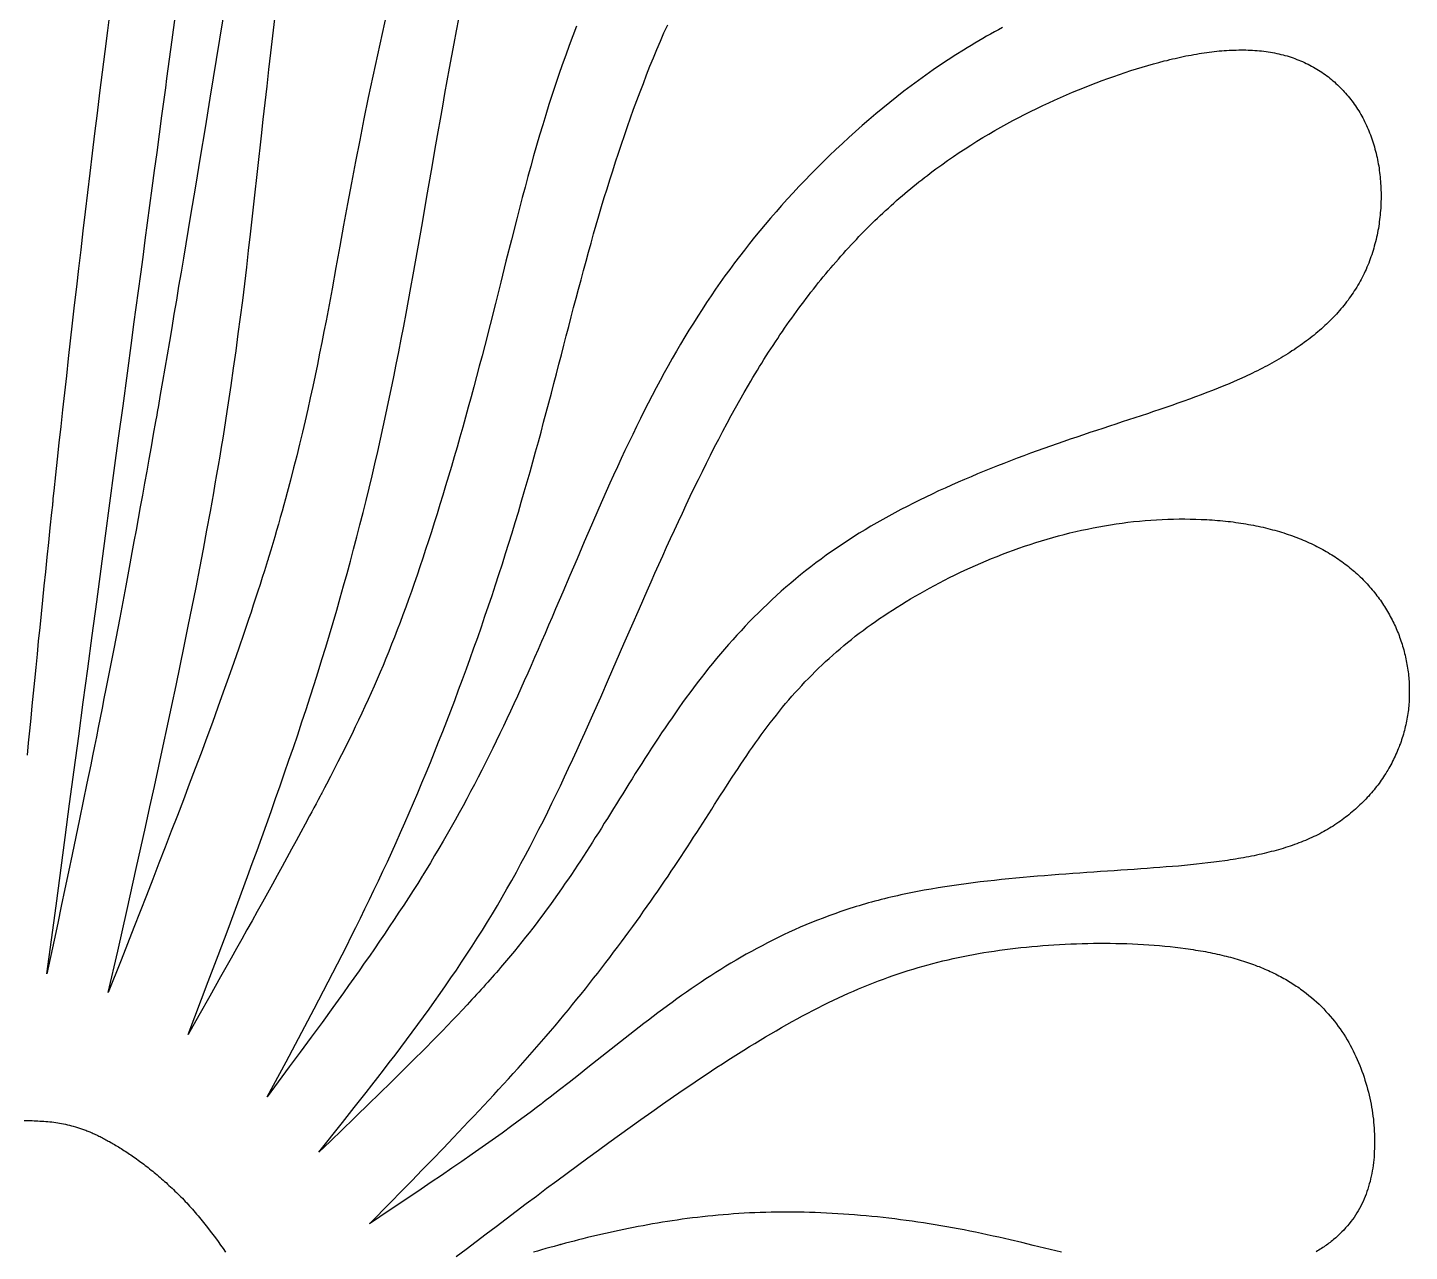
# Model space of a CAD drawing. Extents: x 0 to 279, y 0 to 212.
# Drawn here: x 47.06 to 59.78, y 118.59 to 129.85 of the extents above; entities that cross this region are included whole.
import ezdxf

# ---------------------------------------------------------------- set-up
doc = ezdxf.new("R2010")
doc.units = 0
doc.layers.add('LAYER_1', color=18, linetype='CONTINUOUS')

msp = doc.modelspace()

# ---------------------------------------------------------------- linework, layer by layer
at = {"layer": 'LAYER_1'}
for points in [[(48.918, 130.288), (48.829, 129.745), (48.74, 129.201), (48.696, 128.929), (48.651, 128.659), (48.607, 128.391), (48.563, 128.125), (48.541, 127.993), (48.519, 127.861), (48.497, 127.73), (48.475, 127.6), (48.453, 127.471), (48.432, 127.343), (48.41, 127.216), (48.389, 127.09), (48.368, 126.964), (48.347, 126.84), (48.325, 126.717), (48.305, 126.596), (48.284, 126.476), (48.263, 126.357), (48.261, 126.342), (48.259, 126.334), (48.259, 126.331), (48.258, 126.329), (48.256, 126.314), (48.251, 126.285), (48.24, 126.226), (48.22, 126.11), (48.2, 125.995), (48.18, 125.882), (48.16, 125.77), (48.14, 125.659), (48.12, 125.55), (48.1, 125.442), (48.081, 125.335), (48.062, 125.229), (48.042, 125.124), (48.023, 125.021), (48.004, 124.918), (47.985, 124.817), (47.966, 124.717), (47.948, 124.618), (47.929, 124.52), (47.911, 124.422), (47.892, 124.326), (47.874, 124.231), (47.856, 124.137), (47.838, 124.043), (47.82, 123.951), (47.802, 123.859), (47.784, 123.768), (47.766, 123.678), (47.748, 123.589), (47.731, 123.5), (47.713, 123.413), (47.696, 123.325), (47.678, 123.239), (47.661, 123.153), (47.644, 123.068), (47.609, 122.899), (47.575, 122.733), (47.541, 122.568), (47.507, 122.406), (47.473, 122.245), (47.44, 122.085), (47.407, 121.927), (47.373, 121.769), (47.34, 121.613), (47.307, 121.457), (47.241, 121.145), (47.325, 121.773), (47.409, 122.399), (47.45, 122.711), (47.492, 123.023), (47.534, 123.334), (47.575, 123.644), (47.617, 123.953), (47.658, 124.26), (47.699, 124.567), (47.74, 124.871), (47.78, 125.175), (47.821, 125.476), (47.861, 125.776), (47.901, 126.074), (47.941, 126.373), (47.981, 126.672), (48.022, 126.973), (48.042, 127.124), (48.062, 127.276), (48.083, 127.429), (48.104, 127.584), (48.125, 127.739), (48.146, 127.896), (48.167, 128.054), (48.188, 128.213), (48.21, 128.375), (48.232, 128.538), (48.254, 128.703), (48.276, 128.87), (48.299, 129.039), (48.322, 129.21), (48.334, 129.297), (48.345, 129.384), (48.357, 129.472), (48.369, 129.56), (48.381, 129.649), (48.393, 129.739), (48.405, 129.83), (48.418, 129.921)], [(47.822, 130.021), (47.797, 129.826), (47.773, 129.632), (47.749, 129.441), (47.725, 129.251), (47.702, 129.064), (47.679, 128.878), (47.657, 128.695), (47.635, 128.513), (47.614, 128.333), (47.593, 128.155), (47.572, 127.98), (47.552, 127.806), (47.532, 127.634), (47.512, 127.465), (47.493, 127.297), (47.474, 127.131), (47.456, 126.968), (47.438, 126.806), (47.42, 126.647), (47.402, 126.49), (47.385, 126.335), (47.369, 126.182), (47.352, 126.031), (47.336, 125.882), (47.32, 125.736), (47.305, 125.591), (47.297, 125.52), (47.294, 125.485), (47.293, 125.476), (47.292, 125.471), (47.292, 125.469), (47.292, 125.468), (47.291, 125.459), (47.284, 125.389), (47.269, 125.25), (47.255, 125.113), (47.241, 124.978), (47.227, 124.845), (47.213, 124.714), (47.2, 124.585), (47.187, 124.458), (47.175, 124.332), (47.162, 124.208), (47.15, 124.086), (47.138, 123.965), (47.126, 123.846), (47.115, 123.728), (47.103, 123.612), (47.092, 123.497), (47.081, 123.383), (47.07, 123.27), (47.06, 123.159)], [(50.369, 129.993), (50.324, 129.796), (50.281, 129.6), (50.239, 129.403), (50.198, 129.207), (50.158, 129.011), (50.119, 128.815), (50.081, 128.619), (50.044, 128.424), (50.007, 128.229), (49.971, 128.034), (49.936, 127.839), (49.9, 127.645), (49.864, 127.449), (49.828, 127.253), (49.809, 127.154), (49.79, 127.055), (49.77, 126.955), (49.75, 126.855), (49.73, 126.753), (49.709, 126.651), (49.687, 126.549), (49.664, 126.445), (49.641, 126.34), (49.617, 126.235), (49.592, 126.128), (49.566, 126.02), (49.539, 125.911), (49.511, 125.8), (49.482, 125.688), (49.452, 125.575), (49.437, 125.517), (49.421, 125.46), (49.405, 125.402), (49.388, 125.343), (49.372, 125.284), (49.354, 125.225), (49.337, 125.165), (49.319, 125.105), (49.301, 125.045), (49.282, 124.984), (49.28, 124.976), (49.279, 124.972), (49.278, 124.97), (49.278, 124.969), (49.276, 124.962), (49.271, 124.946), (49.261, 124.915), (49.242, 124.853), (49.222, 124.791), (49.202, 124.728), (49.182, 124.665), (49.161, 124.601), (49.14, 124.537), (49.119, 124.472), (49.097, 124.407), (49.075, 124.342), (49.053, 124.276), (49.007, 124.143), (48.96, 124.009), (48.913, 123.873), (48.864, 123.737), (48.814, 123.599), (48.763, 123.459), (48.711, 123.319), (48.659, 123.177), (48.605, 123.035), (48.551, 122.892), (48.497, 122.748), (48.441, 122.603), (48.385, 122.457), (48.329, 122.311), (48.272, 122.164), (48.214, 122.016), (48.157, 121.868), (48.04, 121.571), (47.923, 121.273), (47.805, 120.975), (47.892, 121.356), (47.978, 121.737), (48.063, 122.116), (48.105, 122.306), (48.147, 122.494), (48.189, 122.683), (48.23, 122.87), (48.271, 123.057), (48.311, 123.244), (48.351, 123.429), (48.391, 123.614), (48.429, 123.798), (48.468, 123.98), (48.505, 124.162), (48.542, 124.343), (48.578, 124.522), (48.613, 124.7), (48.647, 124.877), (48.681, 125.053), (48.713, 125.227), (48.745, 125.399), (48.76, 125.485), (48.776, 125.57), (48.79, 125.655), (48.805, 125.74), (48.819, 125.824), (48.834, 125.907), (48.847, 125.99), (48.861, 126.073), (48.874, 126.155), (48.887, 126.237), (48.9, 126.318), (48.912, 126.399), (48.924, 126.48), (48.936, 126.56), (48.959, 126.719), (48.981, 126.876), (49.002, 127.033), (49.022, 127.188), (49.042, 127.342), (49.061, 127.495), (49.079, 127.648), (49.097, 127.8), (49.115, 127.951), (49.149, 128.253), (49.182, 128.554), (49.216, 128.856), (49.232, 129.007), (49.249, 129.159), (49.266, 129.312), (49.284, 129.465), (49.302, 129.62), (49.32, 129.775), (49.339, 129.932)], [(52.114, 129.864), (52.08, 129.776), (52.046, 129.688), (52.014, 129.599), (51.981, 129.51), (51.95, 129.419), (51.919, 129.328), (51.889, 129.236), (51.859, 129.143), (51.83, 129.05), (51.802, 128.956), (51.774, 128.862), (51.746, 128.767), (51.719, 128.672), (51.692, 128.576), (51.666, 128.48), (51.64, 128.384), (51.614, 128.287), (51.563, 128.093), (51.514, 127.898), (51.464, 127.703), (51.416, 127.509), (51.367, 127.314), (51.318, 127.12), (51.269, 126.928), (51.244, 126.832), (51.219, 126.736), (51.194, 126.641), (51.168, 126.547), (51.143, 126.453), (51.117, 126.359), (51.091, 126.267), (51.066, 126.174), (51.04, 126.083), (51.014, 125.992), (50.988, 125.902), (50.962, 125.812), (50.935, 125.724), (50.909, 125.636), (50.883, 125.549), (50.857, 125.463), (50.83, 125.378), (50.804, 125.294), (50.778, 125.211), (50.751, 125.13), (50.725, 125.049), (50.699, 124.969), (50.672, 124.891), (50.646, 124.814), (50.62, 124.738), (50.594, 124.664), (50.568, 124.591), (50.542, 124.519), (50.516, 124.448), (50.49, 124.379), (50.464, 124.311), (50.438, 124.244), (50.412, 124.178), (50.386, 124.112), (50.36, 124.048), (50.333, 123.984), (50.306, 123.92), (50.279, 123.857), (50.252, 123.794), (50.224, 123.731), (50.196, 123.669), (50.167, 123.606), (50.138, 123.544), (50.109, 123.481), (50.078, 123.418), (50.048, 123.354), (50.016, 123.291), (49.984, 123.226), (49.951, 123.161), (49.918, 123.095), (49.884, 123.028), (49.849, 122.96), (49.813, 122.891), (49.794, 122.856), (49.776, 122.821), (49.774, 122.816), (49.772, 122.814), (49.772, 122.813), (49.772, 122.813), (49.769, 122.808), (49.765, 122.799), (49.755, 122.782), (49.736, 122.746), (49.717, 122.709), (49.698, 122.673), (49.678, 122.636), (49.658, 122.599), (49.618, 122.524), (49.577, 122.448), (49.535, 122.37), (49.492, 122.292), (49.449, 122.213), (49.405, 122.133), (49.36, 122.052), (49.315, 121.97), (49.269, 121.887), (49.223, 121.804), (49.176, 121.72), (49.129, 121.635), (49.081, 121.55), (49.033, 121.464), (48.985, 121.378), (48.936, 121.291), (48.887, 121.204), (48.838, 121.117), (48.739, 120.941), (48.64, 120.764), (48.54, 120.588), (48.724, 121.074), (48.816, 121.316), (48.907, 121.558), (48.997, 121.8), (49.086, 122.041), (49.13, 122.161), (49.174, 122.281), (49.217, 122.401), (49.26, 122.52), (49.303, 122.639), (49.345, 122.758), (49.387, 122.876), (49.428, 122.994), (49.468, 123.112), (49.509, 123.229), (49.548, 123.346), (49.587, 123.463), (49.625, 123.579), (49.663, 123.694), (49.7, 123.809), (49.736, 123.924), (49.771, 124.038), (49.806, 124.152), (49.84, 124.266), (49.874, 124.379), (49.907, 124.492), (49.939, 124.604), (49.971, 124.717), (50.002, 124.829), (50.033, 124.941), (50.063, 125.053), (50.092, 125.165), (50.121, 125.277), (50.149, 125.389), (50.177, 125.501), (50.205, 125.614), (50.232, 125.726), (50.258, 125.839), (50.284, 125.952), (50.31, 126.065), (50.335, 126.179), (50.36, 126.292), (50.384, 126.407), (50.408, 126.522), (50.432, 126.637), (50.455, 126.753), (50.478, 126.869), (50.501, 126.986), (50.524, 127.103), (50.546, 127.222), (50.568, 127.34), (50.59, 127.459), (50.611, 127.578), (50.654, 127.817), (50.696, 128.056), (50.737, 128.296), (50.779, 128.535), (50.82, 128.773), (50.841, 128.891), (50.862, 129.01), (50.882, 129.127), (50.903, 129.244), (50.924, 129.361), (50.946, 129.477), (50.967, 129.592), (50.988, 129.706), (51.01, 129.82), (51.032, 129.932)], [(56.031, 129.851), (55.994, 129.832), (55.958, 129.812), (55.922, 129.792), (55.886, 129.772), (55.85, 129.751), (55.814, 129.73), (55.778, 129.709), (55.743, 129.688), (55.707, 129.666), (55.672, 129.645), (55.602, 129.6), (55.532, 129.555), (55.463, 129.509), (55.394, 129.462), (55.326, 129.414), (55.258, 129.365), (55.192, 129.315), (55.125, 129.265), (55.06, 129.214), (54.995, 129.163), (54.93, 129.11), (54.867, 129.058), (54.804, 129.004), (54.741, 128.95), (54.68, 128.896), (54.619, 128.841), (54.559, 128.785), (54.499, 128.73), (54.441, 128.673), (54.383, 128.617), (54.326, 128.56), (54.269, 128.503), (54.214, 128.446), (54.159, 128.388), (54.105, 128.331), (54.052, 128.273), (54, 128.215), (53.949, 128.157), (53.899, 128.099), (53.849, 128.041), (53.8, 127.982), (53.752, 127.923), (53.705, 127.865), (53.658, 127.805), (53.613, 127.746), (53.567, 127.686), (53.523, 127.626), (53.479, 127.566), (53.436, 127.505), (53.393, 127.444), (53.351, 127.383), (53.309, 127.321), (53.268, 127.259), (53.228, 127.196), (53.188, 127.133), (53.148, 127.069), (53.109, 127.005), (53.07, 126.94), (53.032, 126.874), (52.994, 126.808), (52.956, 126.741), (52.919, 126.674), (52.882, 126.606), (52.845, 126.537), (52.809, 126.468), (52.772, 126.397), (52.736, 126.326), (52.701, 126.255), (52.665, 126.182), (52.63, 126.109), (52.594, 126.035), (52.559, 125.961), (52.524, 125.886), (52.49, 125.811), (52.455, 125.735), (52.421, 125.659), (52.387, 125.583), (52.352, 125.506), (52.319, 125.429), (52.251, 125.274), (52.184, 125.119), (52.118, 124.965), (52.052, 124.81), (51.987, 124.656), (51.954, 124.58), (51.921, 124.504), (51.889, 124.428), (51.857, 124.353), (51.825, 124.278), (51.792, 124.204), (51.76, 124.13), (51.728, 124.057), (51.697, 123.984), (51.665, 123.912), (51.633, 123.841), (51.601, 123.77), (51.569, 123.7), (51.537, 123.63), (51.505, 123.561), (51.473, 123.492), (51.44, 123.424), (51.408, 123.356), (51.375, 123.288), (51.342, 123.221), (51.309, 123.154), (51.276, 123.087), (51.242, 123.021), (51.208, 122.955), (51.174, 122.889), (51.139, 122.823), (51.104, 122.757), (51.069, 122.692), (51.033, 122.626), (50.997, 122.561), (50.96, 122.495), (50.923, 122.43), (50.885, 122.365), (50.847, 122.299), (50.808, 122.234), (50.769, 122.168), (50.729, 122.103), (50.708, 122.07), (50.698, 122.053), (50.698, 122.052), (50.697, 122.052), (50.697, 122.051), (50.695, 122.049), (50.693, 122.044), (50.652, 121.978), (50.61, 121.912), (50.567, 121.846), (50.524, 121.779), (50.48, 121.713), (50.436, 121.646), (50.391, 121.579), (50.346, 121.512), (50.3, 121.445), (50.254, 121.377), (50.208, 121.31), (50.161, 121.243), (50.113, 121.175), (50.065, 121.107), (50.017, 121.039), (49.969, 120.971), (49.92, 120.903), (49.871, 120.835), (49.772, 120.699), (49.672, 120.562), (49.572, 120.426), (49.471, 120.289), (49.268, 120.015), (49.441, 120.337), (49.528, 120.499), (49.614, 120.662), (49.7, 120.825), (49.786, 120.989), (49.829, 121.071), (49.871, 121.154), (49.914, 121.237), (49.956, 121.32), (49.999, 121.404), (50.041, 121.488), (50.083, 121.573), (50.125, 121.657), (50.167, 121.743), (50.208, 121.829), (50.25, 121.915), (50.291, 122.002), (50.332, 122.089), (50.373, 122.177), (50.413, 122.266), (50.454, 122.355), (50.494, 122.445), (50.534, 122.535), (50.574, 122.626), (50.613, 122.718), (50.652, 122.81), (50.691, 122.903), (50.73, 122.996), (50.769, 123.09), (50.807, 123.185), (50.845, 123.279), (50.882, 123.374), (50.919, 123.47), (50.956, 123.566), (50.993, 123.662), (51.029, 123.758), (51.065, 123.854), (51.1, 123.951), (51.135, 124.048), (51.17, 124.144), (51.204, 124.241), (51.238, 124.338), (51.271, 124.435), (51.304, 124.532), (51.336, 124.628), (51.368, 124.724), (51.4, 124.821), (51.431, 124.917), (51.461, 125.012), (51.491, 125.108), (51.52, 125.203), (51.549, 125.297), (51.578, 125.392), (51.605, 125.485), (51.633, 125.579), (51.659, 125.672), (51.686, 125.764), (51.712, 125.856), (51.737, 125.948), (51.762, 126.039), (51.787, 126.13), (51.811, 126.22), (51.835, 126.31), (51.859, 126.399), (51.882, 126.488), (51.905, 126.577), (51.928, 126.666), (51.951, 126.754), (51.974, 126.841), (51.997, 126.929), (52.019, 127.016), (52.042, 127.102), (52.064, 127.189), (52.087, 127.275), (52.11, 127.361), (52.132, 127.446), (52.155, 127.531), (52.178, 127.616), (52.201, 127.701), (52.224, 127.785), (52.248, 127.869), (52.271, 127.953), (52.295, 128.037), (52.32, 128.12), (52.344, 128.204), (52.369, 128.287), (52.395, 128.369), (52.42, 128.452), (52.446, 128.534), (52.472, 128.616), (52.499, 128.697), (52.526, 128.779), (52.554, 128.86), (52.582, 128.94), (52.61, 129.021), (52.639, 129.101), (52.668, 129.18), (52.698, 129.259), (52.728, 129.338), (52.758, 129.417), (52.789, 129.495), (52.821, 129.572), (52.853, 129.649), (52.885, 129.726), (52.918, 129.802), (52.952, 129.878)], [(51.007, 118.545), (51.098, 118.614), (51.19, 118.684), (51.281, 118.754), (51.373, 118.823), (51.465, 118.893), (51.558, 118.963), (51.651, 119.033), (51.744, 119.102), (51.838, 119.173), (51.932, 119.243), (52.027, 119.313), (52.122, 119.383), (52.218, 119.454), (52.314, 119.524), (52.411, 119.595), (52.509, 119.666), (52.608, 119.736), (52.706, 119.807), (52.806, 119.877), (52.905, 119.947), (53.005, 120.017), (53.055, 120.051), (53.105, 120.085), (53.155, 120.119), (53.205, 120.153), (53.255, 120.187), (53.305, 120.22), (53.355, 120.253), (53.405, 120.286), (53.455, 120.318), (53.505, 120.351), (53.555, 120.382), (53.605, 120.414), (53.654, 120.445), (53.704, 120.476), (53.754, 120.506), (53.803, 120.536), (53.852, 120.566), (53.901, 120.595), (53.95, 120.623), (53.999, 120.651), (54.048, 120.679), (54.096, 120.706), (54.144, 120.733), (54.192, 120.759), (54.24, 120.784), (54.288, 120.809), (54.335, 120.834), (54.383, 120.857), (54.43, 120.881), (54.476, 120.903), (54.523, 120.925), (54.569, 120.947), (54.616, 120.967), (54.662, 120.988), (54.708, 121.007), (54.754, 121.027), (54.799, 121.045), (54.845, 121.063), (54.891, 121.081), (54.936, 121.098), (54.982, 121.115), (55.027, 121.131), (55.073, 121.146), (55.118, 121.161), (55.164, 121.176), (55.209, 121.19), (55.255, 121.204), (55.301, 121.217), (55.347, 121.23), (55.392, 121.242), (55.438, 121.254), (55.484, 121.265), (55.531, 121.276), (55.577, 121.286), (55.624, 121.296), (55.67, 121.306), (55.717, 121.315), (55.765, 121.324), (55.812, 121.333), (55.86, 121.341), (55.908, 121.348), (55.956, 121.356), (56.004, 121.363), (56.053, 121.369), (56.102, 121.376), (56.152, 121.381), (56.201, 121.387), (56.252, 121.392), (56.302, 121.397), (56.353, 121.402), (56.404, 121.406), (56.455, 121.41), (56.506, 121.413), (56.558, 121.416), (56.609, 121.419), (56.661, 121.421), (56.713, 121.423), (56.764, 121.425), (56.816, 121.426), (56.868, 121.427), (56.92, 121.427), (56.971, 121.427), (57.023, 121.427), (57.074, 121.426), (57.126, 121.425), (57.177, 121.424), (57.227, 121.422), (57.278, 121.419), (57.328, 121.416), (57.378, 121.413), (57.428, 121.41), (57.477, 121.406), (57.526, 121.401), (57.574, 121.396), (57.622, 121.391), (57.67, 121.385), (57.717, 121.379), (57.74, 121.376), (57.763, 121.373), (57.786, 121.369), (57.809, 121.365), (57.832, 121.362), (57.854, 121.358), (57.877, 121.354), (57.899, 121.35), (57.921, 121.346), (57.943, 121.342), (57.964, 121.337), (57.986, 121.333), (58.007, 121.328), (58.028, 121.323), (58.049, 121.318), (58.07, 121.313), (58.091, 121.308), (58.111, 121.303), (58.131, 121.298), (58.151, 121.292), (58.171, 121.287), (58.191, 121.281), (58.21, 121.275), (58.229, 121.27), (58.248, 121.264), (58.267, 121.257), (58.286, 121.251), (58.304, 121.245), (58.322, 121.238), (58.34, 121.232), (58.358, 121.225), (58.376, 121.218), (58.394, 121.212), (58.411, 121.205), (58.428, 121.197), (58.445, 121.19), (58.462, 121.183), (58.478, 121.176), (58.495, 121.168), (58.511, 121.16), (58.527, 121.153), (58.543, 121.145), (58.559, 121.137), (58.574, 121.129), (58.59, 121.121), (58.605, 121.113), (58.62, 121.104), (58.635, 121.096), (58.65, 121.087), (58.664, 121.079), (58.678, 121.07), (58.693, 121.061), (58.707, 121.052), (58.721, 121.043), (58.734, 121.034), (58.748, 121.025), (58.761, 121.016), (58.775, 121.006), (58.788, 120.997), (58.801, 120.987), (58.826, 120.968), (58.851, 120.948), (58.875, 120.928), (58.899, 120.908), (58.922, 120.887), (58.944, 120.866), (58.966, 120.845), (58.987, 120.823), (59.008, 120.801), (59.028, 120.779), (59.048, 120.756), (59.067, 120.733), (59.086, 120.71), (59.104, 120.686), (59.121, 120.663), (59.139, 120.639), (59.155, 120.614), (59.171, 120.59), (59.187, 120.565), (59.202, 120.54), (59.217, 120.514), (59.231, 120.489), (59.245, 120.463), (59.259, 120.437), (59.271, 120.411), (59.284, 120.384), (59.296, 120.358), (59.307, 120.331), (59.319, 120.304), (59.329, 120.277), (59.339, 120.25), (59.349, 120.223), (59.358, 120.196), (59.367, 120.168), (59.376, 120.141), (59.384, 120.113), (59.391, 120.086), (59.398, 120.058), (59.405, 120.03), (59.411, 120.003), (59.417, 119.975), (59.423, 119.947), (59.428, 119.919), (59.432, 119.892), (59.437, 119.864), (59.44, 119.836), (59.444, 119.809), (59.446, 119.781), (59.449, 119.754), (59.451, 119.727), (59.453, 119.699), (59.454, 119.672), (59.455, 119.645), (59.455, 119.618), (59.456, 119.592), (59.455, 119.565), (59.454, 119.539), (59.453, 119.512), (59.452, 119.486), (59.45, 119.46), (59.448, 119.435), (59.445, 119.409), (59.442, 119.384), (59.438, 119.359), (59.434, 119.334), (59.43, 119.31), (59.425, 119.285), (59.419, 119.261), (59.414, 119.237), (59.407, 119.213), (59.4, 119.19), (59.393, 119.166), (59.385, 119.143), (59.377, 119.12), (59.368, 119.098), (59.359, 119.075), (59.349, 119.053), (59.339, 119.031), (59.328, 119.01), (59.317, 118.988), (59.305, 118.967), (59.293, 118.946), (59.279, 118.926), (59.266, 118.905), (59.252, 118.885), (59.237, 118.866), (59.222, 118.846), (59.206, 118.827), (59.189, 118.808), (59.172, 118.789), (59.155, 118.771), (59.136, 118.753), (59.117, 118.735), (59.098, 118.718), (59.078, 118.701), (59.067, 118.692), (59.057, 118.684), (59.046, 118.675), (59.035, 118.667), (59.024, 118.659), (59.013, 118.651), (59.002, 118.643), (58.99, 118.635), (58.979, 118.627), (58.967, 118.619), (58.955, 118.612), (58.943, 118.604), (58.93, 118.597), (58.918, 118.589)], [(47.032, 119.798), (47.068, 119.797), (47.105, 119.796), (47.123, 119.795), (47.141, 119.794), (47.159, 119.793), (47.177, 119.792), (47.195, 119.791), (47.213, 119.79), (47.231, 119.788), (47.249, 119.786), (47.267, 119.785), (47.286, 119.783), (47.304, 119.78), (47.322, 119.778), (47.34, 119.775), (47.358, 119.772), (47.376, 119.769), (47.394, 119.765), (47.412, 119.762), (47.43, 119.758), (47.448, 119.753), (47.466, 119.749), (47.484, 119.744), (47.503, 119.739), (47.521, 119.733), (47.531, 119.73), (47.54, 119.727), (47.55, 119.724), (47.559, 119.721), (47.569, 119.717), (47.578, 119.714), (47.588, 119.71), (47.598, 119.707), (47.607, 119.703), (47.617, 119.699), (47.627, 119.695), (47.637, 119.691), (47.647, 119.687), (47.657, 119.682), (47.667, 119.678), (47.677, 119.673), (47.688, 119.668), (47.698, 119.664), (47.708, 119.659), (47.719, 119.654), (47.73, 119.648), (47.74, 119.643), (47.751, 119.638), (47.762, 119.632), (47.773, 119.626), (47.784, 119.62), (47.795, 119.614), (47.806, 119.608), (47.818, 119.602), (47.829, 119.595), (47.841, 119.589), (47.852, 119.582), (47.864, 119.575), (47.876, 119.568), (47.888, 119.56), (47.9, 119.553), (47.912, 119.545), (47.925, 119.538), (47.937, 119.53), (47.95, 119.522), (47.962, 119.514), (47.975, 119.505), (47.988, 119.497), (48, 119.488), (48.013, 119.48), (48.026, 119.471), (48.039, 119.462), (48.052, 119.452), (48.066, 119.443), (48.079, 119.433), (48.092, 119.424), (48.105, 119.414), (48.119, 119.404), (48.132, 119.394), (48.146, 119.384), (48.159, 119.373), (48.173, 119.363), (48.186, 119.352), (48.2, 119.341), (48.214, 119.33), (48.227, 119.319), (48.241, 119.308), (48.255, 119.296), (48.268, 119.285), (48.282, 119.273), (48.296, 119.261), (48.31, 119.249), (48.323, 119.237), (48.337, 119.225), (48.351, 119.212), (48.364, 119.2), (48.378, 119.187), (48.392, 119.174), (48.405, 119.161), (48.419, 119.148), (48.433, 119.135), (48.446, 119.122), (48.46, 119.108), (48.473, 119.094), (48.487, 119.081), (48.5, 119.067), (48.513, 119.053), (48.527, 119.038), (48.54, 119.024), (48.553, 119.01), (48.566, 118.995), (48.579, 118.98), (48.592, 118.965), (48.605, 118.95), (48.618, 118.935), (48.631, 118.92), (48.644, 118.905), (48.657, 118.89), (48.669, 118.874), (48.682, 118.859), (48.694, 118.843), (48.719, 118.811), (48.744, 118.78), (48.768, 118.748), (48.792, 118.716), (48.815, 118.683), (48.838, 118.651), (48.861, 118.619), (48.883, 118.586)], [(56.576, 118.585), (56.524, 118.597), (56.42, 118.623), (56.315, 118.648), (56.21, 118.673), (56.104, 118.698), (56.051, 118.711), (55.998, 118.723), (55.945, 118.734), (55.892, 118.746), (55.839, 118.757), (55.785, 118.768), (55.732, 118.779), (55.679, 118.79), (55.625, 118.8), (55.572, 118.81), (55.519, 118.819), (55.466, 118.829), (55.412, 118.837), (55.359, 118.846), (55.306, 118.854), (55.253, 118.862), (55.2, 118.87), (55.147, 118.877), (55.094, 118.884), (55.041, 118.891), (54.988, 118.897), (54.935, 118.903), (54.882, 118.909), (54.83, 118.914), (54.777, 118.919), (54.725, 118.924), (54.672, 118.928), (54.62, 118.932), (54.568, 118.936), (54.516, 118.939), (54.464, 118.942), (54.412, 118.945), (54.361, 118.947), (54.309, 118.949), (54.258, 118.95), (54.207, 118.952), (54.156, 118.953), (54.105, 118.953), (54.054, 118.954), (54.004, 118.953), (53.954, 118.953), (53.904, 118.952), (53.854, 118.951), (53.804, 118.95), (53.755, 118.948), (53.705, 118.946), (53.656, 118.943), (53.608, 118.94), (53.559, 118.937), (53.511, 118.933), (53.463, 118.929), (53.415, 118.925), (53.367, 118.921), (53.32, 118.916), (53.272, 118.911), (53.225, 118.905), (53.179, 118.9), (53.132, 118.894), (53.086, 118.888), (53.04, 118.881), (52.994, 118.874), (52.949, 118.867), (52.903, 118.86), (52.858, 118.853), (52.813, 118.845), (52.769, 118.837), (52.725, 118.829), (52.681, 118.821), (52.637, 118.812), (52.593, 118.804), (52.55, 118.795), (52.507, 118.786), (52.464, 118.777), (52.422, 118.767), (52.379, 118.758), (52.337, 118.748), (52.296, 118.739), (52.254, 118.729), (52.213, 118.719), (52.172, 118.709), (52.131, 118.698), (52.091, 118.688), (52.051, 118.678), (52.011, 118.667), (51.971, 118.656), (51.967, 118.655), (51.964, 118.654), (51.963, 118.654), (51.962, 118.654), (51.962, 118.654), (51.957, 118.653), (51.947, 118.65), (51.908, 118.639), (51.869, 118.628), (51.831, 118.618), (51.792, 118.607), (51.754, 118.596), (51.716, 118.585)]]:
    msp.add_lwpolyline(points, dxfattribs=at)
for points in [[(49.743, 119.504), (49.961, 119.778), (50.069, 119.915), (50.177, 120.053), (50.231, 120.122), (50.285, 120.191), (50.338, 120.26), (50.391, 120.329), (50.444, 120.399), (50.497, 120.469), (50.55, 120.539), (50.602, 120.609), (50.654, 120.679), (50.705, 120.75), (50.757, 120.821), (50.808, 120.892), (50.858, 120.964), (50.908, 121.036), (50.958, 121.108), (51.008, 121.18), (51.056, 121.253), (51.105, 121.326), (51.153, 121.4), (51.2, 121.474), (51.247, 121.548), (51.294, 121.623), (51.339, 121.699), (51.385, 121.774), (51.429, 121.851), (51.473, 121.927), (51.517, 122.004), (51.56, 122.082), (51.602, 122.16), (51.644, 122.238), (51.686, 122.317), (51.727, 122.396), (51.768, 122.476), (51.808, 122.555), (51.848, 122.635), (51.887, 122.715), (51.926, 122.796), (51.965, 122.877), (52.003, 122.957), (52.041, 123.039), (52.079, 123.12), (52.116, 123.201), (52.153, 123.283), (52.19, 123.364), (52.227, 123.446), (52.263, 123.528), (52.336, 123.692), (52.408, 123.856), (52.479, 124.019), (52.55, 124.183), (52.621, 124.346), (52.692, 124.508), (52.763, 124.67), (52.799, 124.751), (52.835, 124.831), (52.87, 124.911), (52.906, 124.991), (52.942, 125.07), (52.978, 125.15), (53.014, 125.228), (53.05, 125.307), (53.087, 125.385), (53.123, 125.462), (53.16, 125.54), (53.197, 125.616), (53.234, 125.693), (53.271, 125.768), (53.308, 125.844), (53.346, 125.918), (53.384, 125.993), (53.422, 126.066), (53.46, 126.139), (53.499, 126.211), (53.537, 126.283), (53.577, 126.354), (53.616, 126.425), (53.656, 126.494), (53.696, 126.563), (53.716, 126.597), (53.736, 126.631), (53.756, 126.665), (53.777, 126.699), (53.797, 126.732), (53.818, 126.765), (53.838, 126.798), (53.859, 126.831), (53.88, 126.864), (53.901, 126.896), (53.922, 126.928), (53.943, 126.96), (53.964, 126.992), (53.985, 127.024), (54.007, 127.055), (54.028, 127.086), (54.049, 127.117), (54.071, 127.148), (54.093, 127.179), (54.115, 127.209), (54.136, 127.239), (54.158, 127.269), (54.18, 127.299), (54.203, 127.328), (54.225, 127.358), (54.247, 127.387), (54.27, 127.416), (54.292, 127.445), (54.315, 127.473), (54.337, 127.502), (54.36, 127.53), (54.383, 127.558), (54.406, 127.585), (54.429, 127.613), (54.452, 127.64), (54.475, 127.667), (54.498, 127.694), (54.522, 127.721), (54.545, 127.748), (54.569, 127.774), (54.592, 127.8), (54.616, 127.826), (54.64, 127.852), (54.664, 127.877), (54.688, 127.903), (54.712, 127.928), (54.736, 127.953), (54.76, 127.978), (54.784, 128.002), (54.809, 128.027), (54.833, 128.051), (54.858, 128.075), (54.883, 128.098), (54.907, 128.122), (54.932, 128.145), (54.957, 128.169), (54.982, 128.191), (55.007, 128.214), (55.032, 128.237), (55.057, 128.259), (55.083, 128.281), (55.108, 128.303), (55.134, 128.325), (55.159, 128.347), (55.185, 128.368), (55.211, 128.389), (55.237, 128.41), (55.263, 128.431), (55.289, 128.451), (55.315, 128.472), (55.341, 128.492), (55.367, 128.512), (55.393, 128.532), (55.42, 128.551), (55.446, 128.571), (55.473, 128.59), (55.526, 128.628), (55.58, 128.665), (55.634, 128.701), (55.688, 128.737), (55.742, 128.771), (55.796, 128.806), (55.851, 128.839), (55.906, 128.871), (55.961, 128.903), (56.016, 128.935), (56.071, 128.965), (56.126, 128.995), (56.181, 129.024), (56.236, 129.052), (56.291, 129.08), (56.347, 129.107), (56.402, 129.134), (56.457, 129.159), (56.512, 129.184), (56.567, 129.209), (56.622, 129.233), (56.677, 129.256), (56.731, 129.278), (56.786, 129.3), (56.84, 129.322), (56.894, 129.343), (56.948, 129.363), (57.002, 129.382), (57.055, 129.401), (57.108, 129.42), (57.161, 129.437), (57.213, 129.455), (57.265, 129.471), (57.317, 129.487), (57.369, 129.502), (57.42, 129.517), (57.471, 129.531), (57.521, 129.544), (57.546, 129.55), (57.571, 129.557), (57.596, 129.563), (57.621, 129.568), (57.646, 129.574), (57.67, 129.579), (57.695, 129.585), (57.719, 129.59), (57.744, 129.594), (57.768, 129.599), (57.792, 129.603), (57.816, 129.608), (57.84, 129.612), (57.863, 129.615), (57.887, 129.619), (57.911, 129.622), (57.934, 129.625), (57.957, 129.628), (57.98, 129.631), (58.003, 129.634), (58.026, 129.636), (58.049, 129.638), (58.072, 129.64), (58.094, 129.641), (58.117, 129.643), (58.139, 129.644), (58.161, 129.645), (58.183, 129.645), (58.205, 129.646), (58.227, 129.646), (58.248, 129.646), (58.27, 129.646), (58.291, 129.645), (58.312, 129.644), (58.333, 129.643), (58.354, 129.642), (58.375, 129.64), (58.396, 129.638), (58.416, 129.636), (58.437, 129.634), (58.457, 129.631), (58.477, 129.628), (58.497, 129.625), (58.516, 129.622), (58.536, 129.618), (58.555, 129.614), (58.575, 129.61), (58.594, 129.605), (58.613, 129.601), (58.631, 129.596), (58.65, 129.59), (58.668, 129.585), (58.687, 129.579), (58.705, 129.573), (58.723, 129.566), (58.74, 129.559), (58.758, 129.553), (58.775, 129.545), (58.793, 129.538), (58.81, 129.53), (58.827, 129.522), (58.843, 129.514), (58.86, 129.506), (58.876, 129.497), (58.892, 129.488), (58.908, 129.479), (58.924, 129.469), (58.94, 129.46), (58.955, 129.45), (58.971, 129.44), (58.986, 129.429), (59.001, 129.419), (59.015, 129.408), (59.03, 129.397), (59.044, 129.386), (59.058, 129.374), (59.072, 129.362), (59.086, 129.351), (59.1, 129.338), (59.113, 129.326), (59.126, 129.313), (59.139, 129.301), (59.152, 129.288), (59.165, 129.274), (59.177, 129.261), (59.189, 129.247), (59.201, 129.234), (59.213, 129.22), (59.224, 129.205), (59.236, 129.191), (59.247, 129.176), (59.258, 129.161), (59.268, 129.146), (59.279, 129.131), (59.289, 129.116), (59.299, 129.1), (59.309, 129.085), (59.319, 129.069), (59.328, 129.053), (59.337, 129.036), (59.346, 129.02), (59.355, 129.003), (59.364, 128.986), (59.372, 128.969), (59.38, 128.952), (59.388, 128.935), (59.395, 128.917), (59.403, 128.9), (59.41, 128.882), (59.417, 128.864), (59.424, 128.846), (59.43, 128.827), (59.436, 128.809), (59.442, 128.79), (59.448, 128.772), (59.454, 128.753), (59.459, 128.734), (59.464, 128.715), (59.469, 128.696), (59.473, 128.676), (59.478, 128.657), (59.482, 128.637), (59.486, 128.617), (59.489, 128.598), (59.493, 128.578), (59.496, 128.558), (59.499, 128.538), (59.501, 128.518), (59.504, 128.498), (59.506, 128.477), (59.508, 128.457), (59.51, 128.437), (59.511, 128.416), (59.512, 128.396), (59.513, 128.375), (59.514, 128.355), (59.515, 128.334), (59.515, 128.313), (59.515, 128.293), (59.515, 128.272), (59.514, 128.251), (59.514, 128.231), (59.513, 128.21), (59.512, 128.189), (59.51, 128.169), (59.508, 128.148), (59.506, 128.127), (59.504, 128.107), (59.502, 128.086), (59.499, 128.065), (59.496, 128.045), (59.493, 128.024), (59.49, 128.004), (59.486, 127.983), (59.482, 127.963), (59.478, 127.942), (59.473, 127.922), (59.469, 127.902), (59.464, 127.881), (59.459, 127.861), (59.453, 127.841), (59.448, 127.821), (59.442, 127.802), (59.435, 127.782), (59.429, 127.762), (59.422, 127.742), (59.415, 127.723), (59.408, 127.704), (59.401, 127.684), (59.393, 127.665), (59.385, 127.646), (59.377, 127.627), (59.368, 127.609), (59.36, 127.59), (59.351, 127.572), (59.341, 127.553), (59.332, 127.535), (59.322, 127.517), (59.312, 127.499), (59.302, 127.481), (59.291, 127.464), (59.28, 127.446), (59.269, 127.429), (59.258, 127.412), (59.247, 127.395), (59.235, 127.378), (59.223, 127.361), (59.211, 127.344), (59.198, 127.328), (59.185, 127.311), (59.172, 127.295), (59.159, 127.279), (59.146, 127.263), (59.132, 127.247), (59.118, 127.231), (59.104, 127.215), (59.089, 127.2), (59.075, 127.185), (59.06, 127.169), (59.045, 127.154), (59.029, 127.139), (59.014, 127.124), (58.998, 127.109), (58.982, 127.095), (58.966, 127.08), (58.949, 127.066), (58.933, 127.051), (58.916, 127.037), (58.899, 127.023), (58.881, 127.009), (58.864, 126.995), (58.846, 126.982), (58.828, 126.968), (58.809, 126.954), (58.791, 126.941), (58.772, 126.928), (58.753, 126.914), (58.734, 126.901), (58.715, 126.888), (58.695, 126.876), (58.676, 126.863), (58.656, 126.85), (58.636, 126.837), (58.615, 126.825), (58.595, 126.813), (58.574, 126.8), (58.553, 126.788), (58.532, 126.776), (58.51, 126.764), (58.489, 126.752), (58.467, 126.741), (58.445, 126.729), (58.423, 126.717), (58.4, 126.706), (58.378, 126.694), (58.355, 126.683), (58.332, 126.672), (58.309, 126.661), (58.285, 126.65), (58.262, 126.639), (58.214, 126.617), (58.165, 126.596), (58.116, 126.575), (58.067, 126.554), (58.016, 126.533), (57.965, 126.513), (57.913, 126.493), (57.861, 126.473), (57.808, 126.453), (57.754, 126.434), (57.7, 126.414), (57.645, 126.395), (57.59, 126.376), (57.535, 126.357), (57.479, 126.337), (57.422, 126.318), (57.365, 126.299), (57.308, 126.28), (57.25, 126.261), (57.192, 126.242), (57.133, 126.223), (57.075, 126.203), (57.016, 126.184), (56.956, 126.164), (56.897, 126.145), (56.837, 126.125), (56.777, 126.105), (56.716, 126.084), (56.656, 126.064), (56.595, 126.043), (56.535, 126.022), (56.474, 126.001), (56.413, 125.979), (56.352, 125.957), (56.291, 125.935), (56.229, 125.912), (56.168, 125.889), (56.107, 125.866), (56.046, 125.842), (55.985, 125.818), (55.924, 125.794), (55.864, 125.77), (55.803, 125.745), (55.743, 125.719), (55.683, 125.694), (55.623, 125.668), (55.563, 125.641), (55.504, 125.615), (55.444, 125.588), (55.386, 125.56), (55.327, 125.532), (55.269, 125.504), (55.212, 125.475), (55.154, 125.446), (55.098, 125.417), (55.041, 125.387), (54.985, 125.357), (54.93, 125.326), (54.875, 125.295), (54.821, 125.264), (54.768, 125.232), (54.715, 125.2), (54.662, 125.167), (54.611, 125.134), (54.56, 125.1), (54.51, 125.066), (54.46, 125.032), (54.411, 124.997), (54.363, 124.962), (54.315, 124.926), (54.268, 124.89), (54.221, 124.853), (54.175, 124.816), (54.13, 124.779), (54.085, 124.741), (54.04, 124.703), (53.997, 124.665), (53.954, 124.626), (53.911, 124.587), (53.869, 124.547), (53.827, 124.508), (53.786, 124.467), (53.746, 124.427), (53.705, 124.386), (53.666, 124.344), (53.627, 124.303), (53.588, 124.261), (53.55, 124.218), (53.512, 124.176), (53.475, 124.133), (53.438, 124.089), (53.401, 124.046), (53.365, 124.002), (53.329, 123.958), (53.294, 123.913), (53.259, 123.868), (53.224, 123.823), (53.19, 123.778), (53.156, 123.732), (53.123, 123.687), (53.089, 123.641), (53.056, 123.594), (53.024, 123.548), (52.992, 123.502), (52.96, 123.455), (52.928, 123.408), (52.896, 123.362), (52.865, 123.315), (52.834, 123.268), (52.804, 123.221), (52.773, 123.174), (52.743, 123.128), (52.713, 123.081), (52.684, 123.034), (52.654, 122.988), (52.625, 122.941), (52.596, 122.895), (52.567, 122.849), (52.538, 122.803), (52.51, 122.757), (52.481, 122.711), (52.453, 122.666), (52.425, 122.621), (52.397, 122.576), (52.369, 122.531), (52.342, 122.487), (52.314, 122.443), (52.286, 122.4), (52.259, 122.357), (52.232, 122.314), (52.204, 122.271), (52.177, 122.229), (52.149, 122.187), (52.122, 122.145), (52.094, 122.103), (52.066, 122.061), (52.038, 122.02), (52.01, 121.979), (51.982, 121.937), (51.953, 121.896), (51.924, 121.855), (51.895, 121.814), (51.865, 121.773), (51.835, 121.731), (51.804, 121.69), (51.773, 121.649), (51.742, 121.607), (51.71, 121.566), (51.678, 121.524), (51.645, 121.482), (51.611, 121.44), (51.577, 121.397), (51.542, 121.355), (51.506, 121.312), (51.47, 121.269), (51.452, 121.247), (51.433, 121.225), (51.414, 121.203), (51.395, 121.181), (51.376, 121.159), (51.357, 121.137), (51.337, 121.114), (51.317, 121.092), (51.297, 121.069), (51.277, 121.047), (51.256, 121.024), (51.236, 121.001), (51.215, 120.978), (51.194, 120.955), (51.172, 120.932), (51.151, 120.909), (51.129, 120.885), (51.107, 120.862), (51.063, 120.815), (51.018, 120.767), (50.972, 120.719), (50.926, 120.671), (50.879, 120.623), (50.832, 120.574), (50.783, 120.525), (50.735, 120.475), (50.686, 120.426), (50.636, 120.376), (50.586, 120.326), (50.535, 120.276), (50.484, 120.225), (50.433, 120.174), (50.381, 120.123), (50.329, 120.072), (50.277, 120.021), (50.224, 119.97), (50.171, 119.918), (50.118, 119.867), (50.065, 119.815), (49.958, 119.712), (49.851, 119.608)], [(50.209, 118.847), (50.404, 119.045), (50.501, 119.144), (50.598, 119.243), (50.694, 119.342), (50.79, 119.441), (50.886, 119.54), (50.98, 119.639), (51.075, 119.737), (51.121, 119.787), (51.168, 119.836), (51.214, 119.885), (51.26, 119.934), (51.306, 119.984), (51.352, 120.033), (51.397, 120.082), (51.442, 120.131), (51.487, 120.18), (51.531, 120.229), (51.576, 120.278), (51.619, 120.327), (51.663, 120.376), (51.706, 120.425), (51.749, 120.474), (51.791, 120.523), (51.833, 120.572), (51.875, 120.62), (51.916, 120.669), (51.957, 120.718), (51.998, 120.766), (52.038, 120.815), (52.077, 120.863), (52.117, 120.912), (52.156, 120.96), (52.195, 121.008), (52.233, 121.057), (52.271, 121.105), (52.308, 121.153), (52.346, 121.201), (52.382, 121.249), (52.419, 121.296), (52.455, 121.344), (52.491, 121.391), (52.526, 121.439), (52.561, 121.486), (52.596, 121.533), (52.63, 121.58), (52.664, 121.627), (52.698, 121.674), (52.731, 121.721), (52.764, 121.767), (52.797, 121.814), (52.829, 121.86), (52.861, 121.906), (52.893, 121.952), (52.924, 121.998), (52.955, 122.043), (52.985, 122.089), (53.015, 122.134), (53.045, 122.179), (53.075, 122.224), (53.104, 122.269), (53.133, 122.313), (53.162, 122.358), (53.191, 122.402), (53.219, 122.446), (53.247, 122.489), (53.275, 122.533), (53.302, 122.576), (53.33, 122.619), (53.357, 122.662), (53.384, 122.704), (53.411, 122.747), (53.438, 122.789), (53.465, 122.83), (53.492, 122.872), (53.519, 122.913), (53.545, 122.954), (53.572, 122.994), (53.599, 123.035), (53.625, 123.075), (53.652, 123.114), (53.679, 123.154), (53.705, 123.193), (53.732, 123.231), (53.759, 123.27), (53.786, 123.307), (53.813, 123.345), (53.841, 123.382), (53.868, 123.419), (53.896, 123.456), (53.924, 123.492), (53.952, 123.527), (53.98, 123.563), (54.008, 123.598), (54.037, 123.632), (54.066, 123.666), (54.095, 123.7), (54.125, 123.733), (54.155, 123.766), (54.185, 123.799), (54.215, 123.831), (54.246, 123.863), (54.277, 123.895), (54.308, 123.926), (54.34, 123.957), (54.372, 123.988), (54.404, 124.018), (54.437, 124.048), (54.47, 124.078), (54.504, 124.108), (54.538, 124.137), (54.572, 124.166), (54.607, 124.194), (54.642, 124.223), (54.678, 124.251), (54.714, 124.279), (54.751, 124.306), (54.788, 124.334), (54.825, 124.361), (54.863, 124.388), (54.902, 124.414), (54.941, 124.441), (54.981, 124.467), (55.021, 124.493), (55.062, 124.519), (55.103, 124.545), (55.145, 124.571), (55.187, 124.596), (55.23, 124.621), (55.274, 124.646), (55.318, 124.671), (55.362, 124.695), (55.407, 124.72), (55.453, 124.744), (55.499, 124.767), (55.545, 124.791), (55.592, 124.814), (55.64, 124.837), (55.687, 124.859), (55.736, 124.881), (55.784, 124.903), (55.833, 124.924), (55.882, 124.945), (55.932, 124.966), (55.982, 124.986), (56.032, 125.006), (56.082, 125.025), (56.133, 125.043), (56.184, 125.062), (56.235, 125.08), (56.287, 125.097), (56.339, 125.114), (56.391, 125.13), (56.443, 125.145), (56.495, 125.161), (56.548, 125.175), (56.601, 125.189), (56.653, 125.202), (56.706, 125.215), (56.759, 125.227), (56.813, 125.238), (56.866, 125.249), (56.919, 125.259), (56.972, 125.269), (57.026, 125.277), (57.079, 125.285), (57.132, 125.293), (57.185, 125.3), (57.238, 125.306), (57.292, 125.311), (57.344, 125.316), (57.397, 125.32), (57.45, 125.324), (57.502, 125.326), (57.554, 125.328), (57.606, 125.33), (57.658, 125.331), (57.709, 125.331), (57.76, 125.33), (57.811, 125.329), (57.861, 125.327), (57.911, 125.325), (57.936, 125.323), (57.961, 125.322), (57.986, 125.32), (58.01, 125.318), (58.035, 125.316), (58.059, 125.313), (58.083, 125.311), (58.107, 125.308), (58.131, 125.306), (58.155, 125.303), (58.179, 125.299), (58.202, 125.296), (58.226, 125.293), (58.249, 125.289), (58.272, 125.285), (58.295, 125.281), (58.318, 125.277), (58.34, 125.273), (58.363, 125.268), (58.385, 125.264), (58.408, 125.259), (58.43, 125.254), (58.452, 125.249), (58.473, 125.244), (58.495, 125.238), (58.516, 125.232), (58.538, 125.227), (58.559, 125.221), (58.58, 125.215), (58.6, 125.208), (58.621, 125.202), (58.641, 125.195), (58.661, 125.188), (58.681, 125.182), (58.701, 125.174), (58.721, 125.167), (58.74, 125.16), (58.76, 125.152), (58.779, 125.145), (58.798, 125.137), (58.816, 125.129), (58.835, 125.121), (58.853, 125.112), (58.872, 125.104), (58.89, 125.095), (58.908, 125.086), (58.925, 125.078), (58.943, 125.068), (58.96, 125.059), (58.978, 125.05), (58.995, 125.04), (59.011, 125.031), (59.028, 125.021), (59.045, 125.011), (59.061, 125.001), (59.077, 124.991), (59.093, 124.981), (59.109, 124.97), (59.124, 124.96), (59.14, 124.949), (59.155, 124.938), (59.17, 124.927), (59.185, 124.916), (59.2, 124.905), (59.214, 124.893), (59.228, 124.882), (59.243, 124.87), (59.257, 124.858), (59.27, 124.846), (59.284, 124.834), (59.297, 124.822), (59.311, 124.81), (59.324, 124.797), (59.337, 124.785), (59.349, 124.772), (59.362, 124.759), (59.374, 124.746), (59.386, 124.733), (59.398, 124.72), (59.41, 124.707), (59.422, 124.694), (59.433, 124.68), (59.445, 124.667), (59.456, 124.653), (59.467, 124.639), (59.477, 124.625), (59.488, 124.611), (59.498, 124.597), (59.509, 124.583), (59.519, 124.568), (59.528, 124.554), (59.538, 124.539), (59.547, 124.524), (59.557, 124.51), (59.566, 124.495), (59.575, 124.48), (59.583, 124.464), (59.592, 124.449), (59.6, 124.434), (59.609, 124.419), (59.616, 124.403), (59.624, 124.387), (59.632, 124.372), (59.639, 124.356), (59.647, 124.34), (59.654, 124.324), (59.66, 124.308), (59.667, 124.292), (59.674, 124.276), (59.68, 124.26), (59.686, 124.243), (59.692, 124.227), (59.697, 124.211), (59.703, 124.194), (59.708, 124.178), (59.713, 124.161), (59.718, 124.144), (59.723, 124.128), (59.727, 124.111), (59.732, 124.094), (59.736, 124.077), (59.74, 124.06), (59.744, 124.043), (59.747, 124.026), (59.75, 124.009), (59.753, 123.992), (59.756, 123.975), (59.759, 123.958), (59.762, 123.94), (59.764, 123.923), (59.766, 123.906), (59.768, 123.889), (59.769, 123.871), (59.771, 123.854), (59.772, 123.837), (59.773, 123.819), (59.774, 123.802), (59.775, 123.784), (59.775, 123.767), (59.775, 123.75), (59.775, 123.732), (59.775, 123.715), (59.775, 123.697), (59.774, 123.68), (59.773, 123.662), (59.772, 123.645), (59.771, 123.628), (59.769, 123.61), (59.768, 123.593), (59.766, 123.575), (59.763, 123.558), (59.761, 123.54), (59.758, 123.523), (59.756, 123.506), (59.753, 123.488), (59.749, 123.471), (59.746, 123.454), (59.742, 123.437), (59.738, 123.419), (59.734, 123.402), (59.73, 123.385), (59.725, 123.368), (59.72, 123.351), (59.715, 123.334), (59.71, 123.317), (59.704, 123.3), (59.699, 123.283), (59.693, 123.266), (59.686, 123.25), (59.68, 123.233), (59.673, 123.216), (59.667, 123.2), (59.66, 123.183), (59.652, 123.167), (59.645, 123.15), (59.637, 123.134), (59.629, 123.118), (59.621, 123.101), (59.613, 123.085), (59.604, 123.069), (59.595, 123.053), (59.586, 123.037), (59.577, 123.021), (59.568, 123.006), (59.558, 122.99), (59.548, 122.975), (59.538, 122.959), (59.528, 122.944), (59.517, 122.929), (59.506, 122.913), (59.496, 122.898), (59.484, 122.883), (59.473, 122.869), (59.462, 122.854), (59.45, 122.839), (59.438, 122.825), (59.426, 122.81), (59.413, 122.796), (59.401, 122.782), (59.388, 122.768), (59.375, 122.754), (59.362, 122.74), (59.349, 122.727), (59.335, 122.713), (59.321, 122.7), (59.307, 122.687), (59.293, 122.674), (59.279, 122.661), (59.264, 122.648), (59.25, 122.635), (59.235, 122.623), (59.219, 122.61), (59.204, 122.598), (59.189, 122.586), (59.173, 122.574), (59.157, 122.562), (59.141, 122.551), (59.125, 122.54), (59.108, 122.528), (59.091, 122.517), (59.075, 122.506), (59.057, 122.496), (59.04, 122.485), (59.023, 122.475), (59.005, 122.465), (58.987, 122.455), (58.969, 122.445), (58.951, 122.435), (58.933, 122.426), (58.914, 122.417), (58.896, 122.408), (58.877, 122.399), (58.858, 122.39), (58.838, 122.382), (58.819, 122.373), (58.799, 122.365), (58.779, 122.357), (58.759, 122.35), (58.739, 122.342), (58.719, 122.335), (58.698, 122.327), (58.678, 122.32), (58.657, 122.313), (58.636, 122.307), (58.614, 122.3), (58.593, 122.294), (58.571, 122.287), (58.55, 122.281), (58.528, 122.275), (58.505, 122.27), (58.483, 122.264), (58.461, 122.258), (58.438, 122.253), (58.415, 122.248), (58.392, 122.243), (58.369, 122.238), (58.346, 122.233), (58.322, 122.228), (58.298, 122.223), (58.274, 122.219), (58.25, 122.214), (58.226, 122.21), (58.202, 122.206), (58.177, 122.202), (58.153, 122.198), (58.128, 122.194), (58.103, 122.19), (58.077, 122.186), (58.026, 122.179), (57.975, 122.173), (57.922, 122.166), (57.87, 122.16), (57.816, 122.154), (57.762, 122.149), (57.707, 122.143), (57.651, 122.138), (57.595, 122.133), (57.538, 122.129), (57.48, 122.124), (57.422, 122.12), (57.363, 122.115), (57.304, 122.111), (57.244, 122.107), (57.183, 122.103), (57.122, 122.099), (57.06, 122.095), (56.998, 122.09), (56.935, 122.086), (56.872, 122.082), (56.808, 122.078), (56.744, 122.073), (56.679, 122.069), (56.614, 122.064), (56.549, 122.059), (56.484, 122.054), (56.419, 122.049), (56.353, 122.044), (56.287, 122.038), (56.222, 122.032), (56.156, 122.026), (56.09, 122.02), (56.024, 122.013), (55.958, 122.006), (55.893, 121.999), (55.827, 121.992), (55.762, 121.983), (55.697, 121.975), (55.632, 121.966), (55.567, 121.957), (55.503, 121.947), (55.439, 121.937), (55.376, 121.926), (55.313, 121.915), (55.25, 121.904), (55.188, 121.891), (55.157, 121.885), (55.127, 121.879), (55.096, 121.872), (55.066, 121.865), (55.035, 121.858), (55.005, 121.851), (54.976, 121.844), (54.946, 121.837), (54.916, 121.829), (54.887, 121.821), (54.857, 121.814), (54.828, 121.806), (54.799, 121.798), (54.771, 121.789), (54.742, 121.781), (54.713, 121.772), (54.685, 121.764), (54.657, 121.755), (54.629, 121.746), (54.601, 121.737), (54.573, 121.728), (54.545, 121.718), (54.49, 121.699), (54.436, 121.68), (54.382, 121.659), (54.329, 121.639), (54.276, 121.617), (54.223, 121.596), (54.171, 121.574), (54.12, 121.551), (54.069, 121.528), (54.018, 121.504), (53.968, 121.48), (53.918, 121.456), (53.869, 121.431), (53.82, 121.405), (53.771, 121.379), (53.723, 121.353), (53.675, 121.326), (53.628, 121.299), (53.581, 121.272), (53.534, 121.244), (53.487, 121.216), (53.441, 121.187), (53.395, 121.158), (53.349, 121.129), (53.304, 121.1), (53.259, 121.07), (53.214, 121.039), (53.169, 121.009), (53.125, 120.978), (53.08, 120.947), (53.036, 120.915), (52.992, 120.883), (52.949, 120.851), (52.905, 120.819), (52.862, 120.787), (52.818, 120.754), (52.775, 120.721), (52.732, 120.688), (52.646, 120.622), (52.56, 120.555), (52.474, 120.487), (52.389, 120.419), (52.303, 120.351), (52.217, 120.283), (52.131, 120.215), (52.045, 120.146), (51.958, 120.078), (51.87, 120.01), (51.826, 119.977), (51.804, 119.96), (51.798, 119.955), (51.796, 119.953), (51.794, 119.952), (51.794, 119.952), (51.793, 119.952), (51.788, 119.947), (51.743, 119.914), (51.699, 119.88), (51.654, 119.847), (51.609, 119.814), (51.519, 119.747), (51.428, 119.681), (51.336, 119.616), (51.244, 119.551), (51.152, 119.486), (51.059, 119.421), (50.965, 119.357), (50.872, 119.292), (50.777, 119.228), (50.683, 119.165), (50.589, 119.101), (50.399, 118.974)]]:
    msp.add_lwpolyline(points, close=True, dxfattribs=at)

doc.saveas('drawing.dxf')
